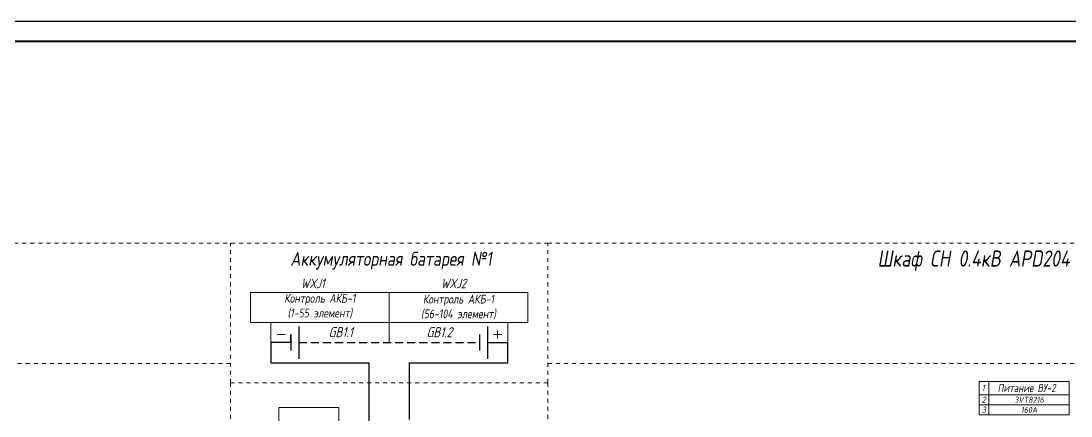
# Model space of a CAD drawing. Header units: millimetres. Extents: x 2704 to 4357, y 2919 to 4427.
# Drawn here: x 3226.2 to 3487.6, y 4328.8 to 4427.1 of the extents above; entities that cross this region are included whole.
import ezdxf

# ---------------------------------------------------------------- set-up
doc = ezdxf.new("R2010")
doc.units = ezdxf.units.MM
doc.linetypes.add('JIS_02_1.0', pattern=[2, 1, -1])
doc.styles.add('eskdw', font='', dxfattribs={"oblique": 10})
doc.styles.get("Standard").update_dxf_attribs({"font": '', "oblique": 10, "height": 2.5})
doc.styles.add('Гост', font='', dxfattribs={"oblique": 10, "height": 1.4})
doc.styles.get('eskdw').set_extended_font_data('GOST type A')
doc.styles.get('Standard').set_extended_font_data('GOST type A')
doc.styles.get('Гост').set_extended_font_data('GOST type A')

msp = doc.modelspace()

# ---------------------------------------------------------------- linework, layer by layer
for p, q in [((2704.22, 4427.05), (3893.22, 4427.05)), ((3295.33, 4351.03), (3295.33, 4343.03)), ((3342.33, 4351.03), (3342.33, 4343.03)), ((3293.33, 4347.03), (3288.33, 4347.03)), ((3288.33, 4347.03), (3288.33, 4342.03)), ((3293.33, 4347.03), (3293.33, 4349.03)), ((3293.33, 4349.03), (3293.33, 4345.03)), ((3295.33, 4347.03), (3297.33, 4347.03)), ((3298.33, 4347.03), (3300.33, 4347.03)), ((3301.33, 4347.03), (3303.33, 4347.03)), ((3304.33, 4347.03), (3306.33, 4347.03)), ((3307.33, 4347.03), (3309.33, 4347.03)), ((3310.33, 4347.03), (3312.33, 4347.03)), ((3313.33, 4347.03), (3315.33, 4347.03)), ((3316.33, 4347.03), (3318.33, 4347.03)), ((3319.33, 4347.03), (3321.33, 4347.03)), ((3322.33, 4347.03), (3324.33, 4347.03)), ((3325.33, 4347.03), (3327.33, 4347.03)), ((3328.33, 4347.03), (3330.33, 4347.03)), ((3331.33, 4347.03), (3333.33, 4347.03)), ((3334.33, 4347.03), (3336.33, 4347.03)), ((3334.33, 4347.03), (3336.33, 4347.03)), ((3334.33, 4347.03), (3336.33, 4347.03)), ((3337.33, 4347.03), (3339.33, 4347.03)), ((3337.33, 4347.03), (3339.33, 4347.03)), ((3337.33, 4347.03), (3339.33, 4347.03)), ((3340.33, 4349.03), (3340.33, 4345.03)), ((3342.33, 4347.03), (3347.33, 4347.03)), ((3347.33, 4342.03), (3347.33, 4347.03)), ((3288.33, 4342.03), (3312.83, 4342.03)), ((3312.83, 4319.76), (3312.83, 4342.03)), ((3322.83, 4342.03), (3347.33, 4342.03)), ((3322.83, 4342.03), (3322.83, 4327.88))]:
    msp.add_line(p, q)
at = {"lineweight": 40}
msp.add_line((2724.22, 4422.05), (3888.22, 4422.05), dxfattribs=at)
at = {"linetype": 'JIS_02_1.0', "lineweight": 15}
for p, q in [((3036.49, 4371.8), (3357.33, 4371.8)), ((3278.33, 4337.03), (3278.33, 4371.8)), ((3357.33, 4371.8), (3590.16, 4371.8)), ((3278.33, 4341.8), (2741.39, 4341.8)), ((3357.33, 4341.8), (3493.4, 4341.8)), ((3357.33, 4337.03), (3278.33, 4337.03)), ((3278.33, 4337.03), (3278.33, 4268.57)), ((3357.33, 4337.03), (3357.33, 4257.12))]:
    msp.add_line(p, q, dxfattribs=at)
at = {"linetype": 'JIS_02_1.0', "lineweight": 9}
msp.add_line((3357.33, 4337.03), (3357.33, 4371.8), dxfattribs=at)
at = {"lineweight": 9}
for p, q in [((3283.33, 4352.03), (3283.33, 4359.53)), ((3283.33, 4359.53), (3352.33, 4359.53)), ((3317.83, 4352.03), (3317.83, 4359.53)), ((3352.33, 4359.53), (3352.33, 4352.03)), ((3352.33, 4352.03), (3283.33, 4352.03)), ((3464.67, 4337.32), (3467.12, 4337.32)), ((3464.67, 4337.32), (3464.67, 4329.05)), ((3467.12, 4337.32), (3487.12, 4337.32)), ((3467.12, 4337.32), (3467.12, 4329.05)), ((3467.12, 4337.32), (3467.12, 4329.05)), ((3487.12, 4337.32), (3487.12, 4329.05)), ((3464.67, 4334.05), (3467.12, 4334.05)), ((3467.12, 4334.05), (3470.32, 4334.05)), ((3467.8, 4334.05), (3487.12, 4334.05)), ((3464.67, 4331.55), (3467.12, 4331.55)), ((3467.12, 4331.55), (3470.32, 4331.55)), ((3467.8, 4331.55), (3487.12, 4331.55)), ((3464.67, 4329.05), (3467.12, 4329.05)), ((3467.12, 4329.05), (3470.32, 4329.05)), ((3467.8, 4329.05), (3487.12, 4329.05))]:
    msp.add_line(p, q, dxfattribs=at)
at = {"lineweight": 15}
for p, q in [((3288.33, 4347.03), (3288.33, 4352.03)), ((3317.83, 4347.03), (3317.83, 4352.03)), ((3347.33, 4347.03), (3347.33, 4352.03)), ((3290.33, 4315.88), (3290.33, 4330.88)), ((3290.33, 4330.88), (3305.33, 4330.88)), ((3305.33, 4330.88), (3305.33, 4315.88))]:
    msp.add_line(p, q, dxfattribs=at)
at = {"lineweight": 20}
for p, q in [((3344.83, 4350.05), (3344.83, 4348.05)), ((3289.94, 4349.03), (3291.94, 4349.03)), ((3344.83, 4349.05), (3343.83, 4349.05)), ((3343.83, 4349.05), (3345.83, 4349.05))]:
    msp.add_line(p, q, dxfattribs=at)

# ---------------------------------------------------------------- texts
at = {"style": 'eskdw', "oblique": 15}
for s, p in [('WXJ1', (3295.83, 4360.57)), ('WXJ2', (3330.69, 4360.57))]:
    msp.add_text(s, height=2.355, dxfattribs=at).set_placement(p)
at = {"color": 0, "style": 'eskdw', "oblique": 15}
for s, p in [('GB1.1', (3302.73, 4348.38)), ('GB1.2', (3327.11, 4348.38))]:
    msp.add_text(s, height=2.5, dxfattribs=at).set_placement(p)
at = {"lineweight": 9, "style": 'eskdw', "oblique": 15}
for s, p in [('1', (3465.3, 4334.97)), ('2', (3465.26, 4332)), ('3', (3465.26, 4329.5))]:
    msp.add_text(s, height=1.6, dxfattribs=at).set_placement(p)
at = {"lineweight": 9}
for s, insert, char_height, width, attachment_point in [('Аккумуляторная батарея №1', (3318.31, 4367.41), 3.5, 68.386, 5), ('Шкаф СН 0.4кВ APD204', (3487.25, 4369.95), 4, 54.17, 3), ('3VT8216', (3477.12, 4332.8), 1.5, 20, 5), ('{\\fGOST 2.304 type A|b0|i0|c204|p34;160А}', (3477.12, 4330.3), 1.5, 20, 5)]:
    msp.add_mtext(s, dxfattribs=dict(at, insert=insert, char_height=char_height, width=width, attachment_point=attachment_point))
at = {"lineweight": 9, "attachment_point": 5, "style": 'Гост'}
for s, width, insert, char_height in [('Контроль АКБ-1\\P(1-55 элемент)', 34.4989, (3300.58, 4356.12), 2.2), ('Контроль АКБ-1\\P(56-104 элемент)', 34.4989, (3335.08, 4355.91), 2.2), ('Питание ВУ-2', 23.4273, (3476.54, 4335.74), 2)]:
    msp.add_mtext_dynamic_manual_height_columns(s, width=width, gutter_width=6, heights=[0], dxfattribs=dict(at, insert=insert, char_height=char_height))

doc.saveas('drawing.dxf')
